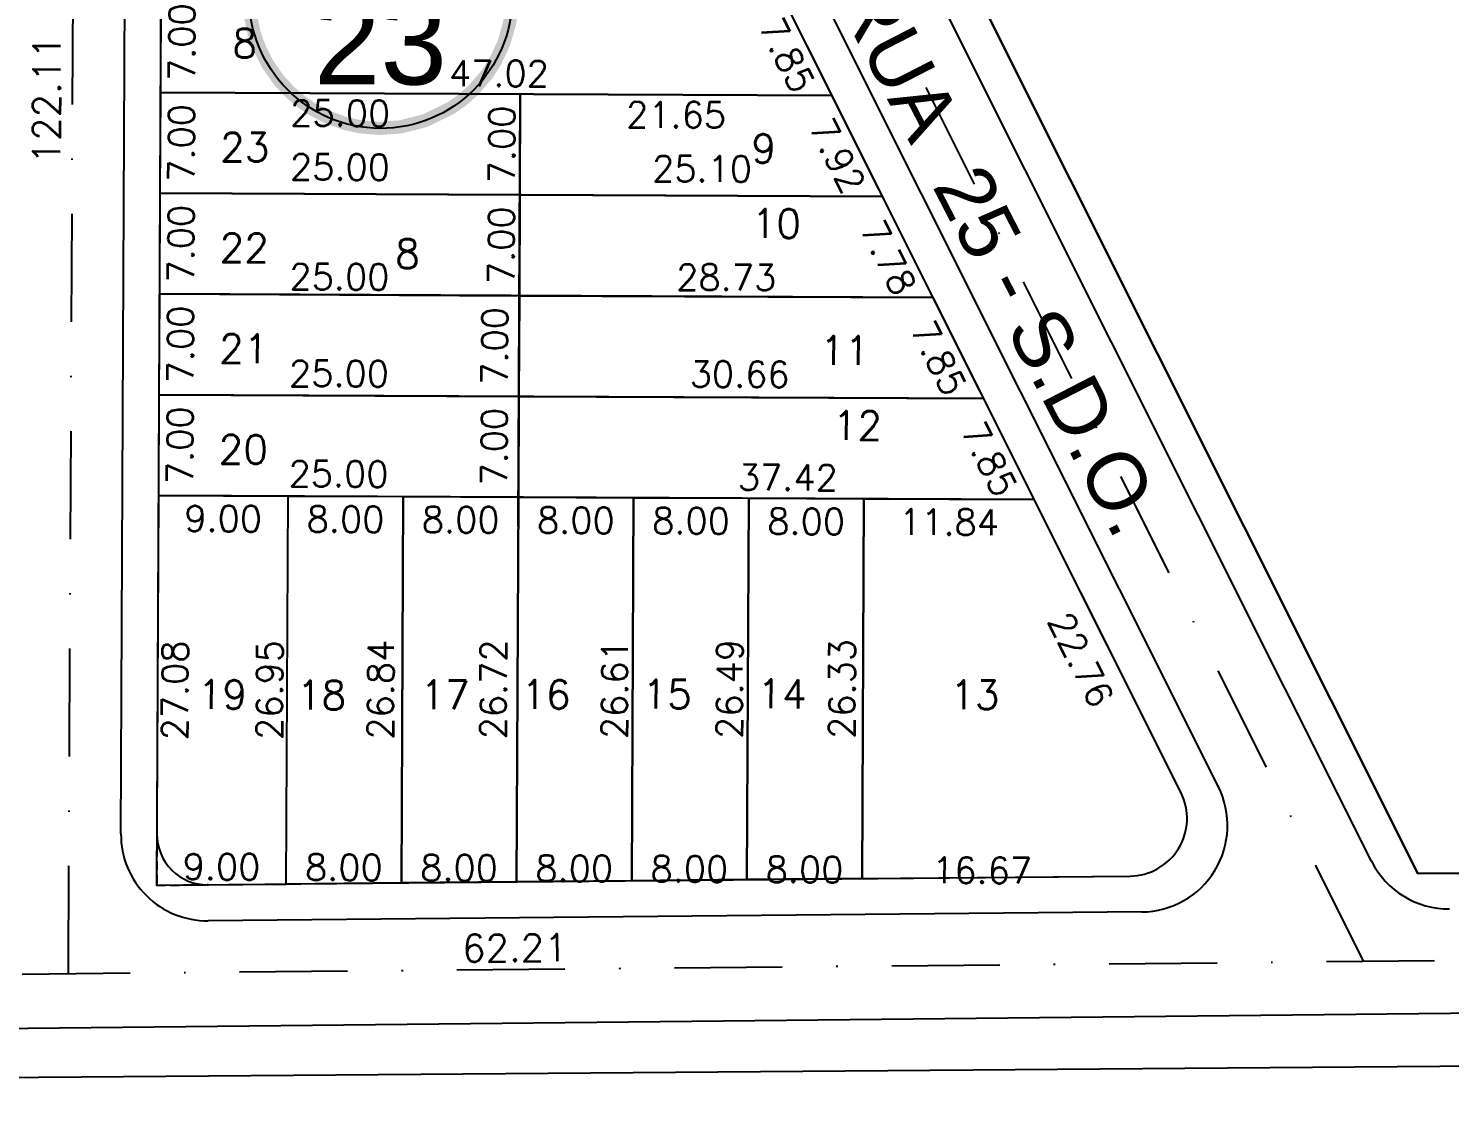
# Model space of a CAD drawing. Header units: millimetres. Extents: x -4430026 to 4783824, y 584 to 9593110.
# Drawn here: x 3229.5 to 3328.2, y 1505 to 1579 of the extents above; entities that cross this region are included whole.
import ezdxf
from ezdxf.enums import TextEntityAlignment as Align

# ---------------------------------------------------------------- set-up
doc = ezdxf.new("R2010")
doc.units = ezdxf.units.MM
for name, pattern in [('DASHDOT', [1, 0.5, -0.25, 0, -0.25]), ('HIDDEN', [0.375, 0.25, -0.125]), ('HIDDEN2', [0.1875, 0.125, -0.0625])]:
    doc.linetypes.add(name, pattern=pattern)
for name, color, linetype in [('boundary filipe', 6, 'Continuous'), ('BOUNDARY LOTES', 2, 'Continuous'), ('Calçada', 1, 'Continuous'), ('CANTOS', 9, 'HIDDEN'), ('Cota', 8, 'Continuous'), ('COTAS', 8, 'Continuous'), ('curvas', 4, 'Continuous'), ('Lotes', 2, 'Continuous'), ('Nomes de Ruas', 3, 'Continuous'), ('Numero de lotes', 5, 'Continuous'), ('númeraçãoquadras', 4, 'Continuous'), ('Projeção', 8, 'HIDDEN2'), ('QUADRA', 4, 'Continuous')]:
    doc.layers.add(name, color=color, linetype=linetype)
doc.styles.add('arcad1', font='romans.shx')
doc.styles.add('ARIAL', font='arial.ttf', dxfattribs={"height": 0.25})
doc.styles.add('ROMANS', font='romans.shx')
doc.styles.add('STYLE1', font='sanss___.ttf')
doc.dimstyles.new('BOLA100', dxfattribs={"dimscale": 0, "dimtxt": 1.9, "dimasz": 0.18, "dimexe": 0.18, "dimexo": 0.063, "dimgap": 0, "dimtad": 1, "dimzin": 4, "dimdsep": 46, "dimtxsty": 'ROMANS', "dimcen": 0.09, "dimse1": 1, "dimse2": 1, "dimsd1": 1, "dimsd2": 1, "dimclrt": 256, "dimaunit": 1, "dimadec": 4, "dimazin": 0, "dimtfac": 1.2, "dimtix": 1, "dimtmove": 2, "dimatfit": 3, "dimfxl": 1, "dimtvp": 2, "dimtolj": 1, "dimtzin": 4, "dimarcsym": 0})
doc.dimstyles.get("Standard").update_dxf_attribs({"dimtxt": 0.18, "dimasz": 0.18, "dimexe": 0.18, "dimexo": 0.0625, "dimgap": 0.09, "dimtad": 0, "dimtih": 1, "dimtoh": 1, "dimdec": 4, "dimzin": 0, "dimdsep": 46, "dimtxsty": 'Standard', "dimcen": 0.09, "dimadec": 0, "dimazin": 0, "dimtfac": 1, "dimtdec": 4, "dimtofl": 0, "dimtmove": 0, "dimatfit": 3, "dimfxl": 1, "dimtolj": 1, "dimtzin": 0, "dimarcsym": 0})

# ---------------------------------------------------------------- blocks, each defined once
blk = doc.blocks.new('NUM_quadra')
at = {"color": 6, "const_width": 0.02}
blk.add_lwpolyline([(-0.0134, 0.1996), (-0.034, 0.1971), (-0.0579, 0.1914), (-0.0779, 0.1842), (-0.0981, 0.1743), (-0.1208, 0.1594), (-0.1377, 0.145), (-0.1521, 0.1299), (-0.1625, 0.1166), (-0.1764, 0.0942), (-0.1852, 0.0754), (-0.1941, 0.0483), (-0.1985, 0.0243), (-0.2, 0), (-0.1977, -0.0299), (-0.1921, -0.0556), (-0.1839, -0.0786), (-0.1713, -0.1033), (-0.1546, -0.1269), (-0.1389, -0.1439), (-0.1219, -0.1586), (-0.1046, -0.1705), (-0.0831, -0.1819), (-0.0531, -0.1928), (-0.0302, -0.1977), (0, -0.2), (0.0309, -0.1976), (0.0677, -0.1882), (0.1069, -0.169), (0.124, -0.1569), (0.1407, -0.1421), (0.1614, -0.1181), (0.1737, -0.0992), (0.187, -0.071), (0.1962, -0.0386), (0.2, 0), (0.1989, 0.0205), (0.1943, 0.0473), (0.1871, 0.0707), (0.1741, 0.0984), (0.1635, 0.1151), (0.1472, 0.1354), (0.1285, 0.1533), (0.1063, 0.1694), (0.0782, 0.1841), (0.0533, 0.1928), (0.0267, 0.1982), (0, 0.2)], close=True, dxfattribs=at)
blk.add_circle((0, 0), 0.2)
at = {"color": 3, "insert": (-0.1114, 0.1285), "char_height": 0.038, "width": 0.2663, "attachment_point": 1, "style": 'STYLE1'}
blk.add_mtext('\\fArial|b0|i0|c0|p34;QUADRA', dxfattribs=at)
at = {"color": 3, "style": 'STYLE1'}
blk.add_attdef('00', text='', height=0.13, dxfattribs=at).set_placement((0, -0.1335), align=Align.CENTER)
blk = doc.blocks.new('*D13723')
at = {"layer": 'DEFPOINTS', "color": 0, "linetype": 'ByBlock'}
for p in [(3170.075, 1512.727), (3232.279, 1513.318), (3232.279, 1513.318)]:
    blk.add_point(p, dxfattribs=at)
at = {"layer": 'COTAS', "linetype": 'ByBlock', "insert": (3201.129, 1514.92), "char_height": 1.9, "attachment_point": 5, "rotation": 0.54386, "style": 'ROMANS'}
blk.add_mtext('\\A1;62.21', dxfattribs=at)
blk = doc.blocks.new('*D13724')
at = {"layer": 'DEFPOINTS', "color": 0, "linetype": 'ByBlock'}
for p in [(3294.482, 1513.908), (3294.482, 1513.908), (3232.279, 1513.318)]:
    blk.add_point(p, dxfattribs=at)
at = {"layer": 'COTAS', "linetype": 'ByBlock', "insert": (3263.286, 1515.126), "char_height": 1.9, "attachment_point": 5, "rotation": 0.54386, "style": 'ROMANS'}
blk.add_mtext('\\A1;62.21', dxfattribs=at)
blk = doc.blocks.new('*D14232')
at = {"layer": 'DEFPOINTS', "color": 0, "linetype": 'ByBlock'}
for p in [(3620.476, 1517.003), (3620.494, 1515.11), (3313.914, 1514.092)]:
    blk.add_point(p, dxfattribs=at)
at = {"layer": 'COTAS', "linetype": 'ByBlock', "insert": (3488.56, 1516.78), "char_height": 1.9, "attachment_point": 5, "rotation": 0.54386, "style": 'ROMANS'}
blk.add_mtext('\\A1;306.58', dxfattribs=at)
blk = doc.blocks.new('*D14366')
at = {"layer": 'DEFPOINTS', "color": 0, "linetype": 'ByBlock'}
for p in [(3232.857, 1635.428), (3232.857, 1635.428), (3232.279, 1513.318)]:
    blk.add_point(p, dxfattribs=at)
at = {"layer": 'COTAS', "linetype": 'ByBlock', "insert": (3230.768, 1574.041), "char_height": 1.9, "attachment_point": 5, "rotation": 89.72858, "style": 'ROMANS'}
blk.add_mtext('\\A1;122.11', dxfattribs=at)
blk = doc.blocks.new('*D11914')
at = {"layer": 'DEFPOINTS', "color": 0}
for p in [(3238.536, 1546.553), (3243.341, 1546.53), (3238.408, 1519.476)]:
    blk.add_point(p, dxfattribs=at)
at = {"layer": 'Cota', "color": 41, "insert": (3239.677, 1533.009), "char_height": 1.8, "attachment_point": 5, "rotation": 89.72858, "style": 'ROMANS'}
blk.add_mtext('\\A1;27.08', dxfattribs=at)
blk = doc.blocks.new('*D11915')
at = {"layer": 'DEFPOINTS', "color": 0}
for p in [(3244.7, 1546.524), (3249.918, 1546.499), (3244.572, 1519.575)]:
    blk.add_point(p, dxfattribs=at)
at = {"layer": 'Cota', "color": 41, "insert": (3246.254, 1533.042), "char_height": 1.8, "attachment_point": 5, "rotation": 89.72858, "style": 'ROMANS'}
blk.add_mtext('\\A1;26.95', dxfattribs=at)
blk = doc.blocks.new('*D11916')
at = {"layer": 'DEFPOINTS', "color": 0}
for p in [(3260.699, 1546.448), (3265.465, 1546.425), (3260.573, 1519.727)]:
    blk.add_point(p, dxfattribs=at)
at = {"layer": 'Cota', "color": 41, "insert": (3261.801, 1533.082), "char_height": 1.8, "attachment_point": 5, "rotation": 89.72858, "style": 'ROMANS'}
blk.add_mtext('\\A1;26.72', dxfattribs=at)
blk = doc.blocks.new('*D11917')
at = {"layer": 'DEFPOINTS', "color": 0}
for p in [(3268.699, 1546.41), (3273.88, 1546.386), (3268.573, 1519.803)]:
    blk.add_point(p, dxfattribs=at)
at = {"layer": 'Cota', "color": 41, "insert": (3270.217, 1533.099), "char_height": 1.8, "attachment_point": 5, "rotation": 89.72858, "style": 'ROMANS'}
blk.add_mtext('\\A1;26.61', dxfattribs=at)
blk = doc.blocks.new('*D11918')
at = {"layer": 'DEFPOINTS', "color": 0}
for p in [(3276.699, 1546.372), (3281.867, 1546.348), (3276.574, 1519.879)]:
    blk.add_point(p, dxfattribs=at)
at = {"layer": 'Cota', "color": 41, "insert": (3278.204, 1533.118), "char_height": 1.8, "attachment_point": 5, "rotation": 89.72858, "style": 'ROMANS'}
blk.add_mtext('\\A1;26.49', dxfattribs=at)
blk = doc.blocks.new('*D11919')
at = {"layer": 'DEFPOINTS', "color": 0}
for p in [(3238.603, 1560.553), (3263.602, 1560.434), (3263.591, 1558.085)]:
    blk.add_point(p, dxfattribs=at)
at = {"layer": 'Cota', "color": 41, "insert": (3251.108, 1561.745), "char_height": 1.8, "attachment_point": 5, "rotation": 359.72858, "style": 'ROMANS'}
blk.add_mtext('\\A1;25.00', dxfattribs=at)
blk = doc.blocks.new('*D11920')
at = {"layer": 'DEFPOINTS', "color": 0}
for p in [(3263.602, 1560.434), (3292.336, 1560.321), (3292.327, 1558.051)]:
    blk.add_point(p, dxfattribs=at)
at = {"layer": 'Cota', "color": 41, "insert": (3277.975, 1561.708), "char_height": 1.8, "attachment_point": 5, "rotation": 359.77323, "style": 'ROMANS'}
blk.add_mtext('\\A1;28.73', dxfattribs=at)
blk = doc.blocks.new('*D11921')
at = {"layer": 'DEFPOINTS', "color": 0}
for p in [(3238.425, 1523.026), (3247.425, 1522.984), (3247.397, 1517.139)]:
    blk.add_point(p, dxfattribs=at)
at = {"layer": 'Cota', "color": 41, "insert": (3242.914, 1520.761), "char_height": 1.8, "attachment_point": 5, "rotation": 359.72858, "style": 'ROMANS'}
blk.add_mtext('\\A1;9.00', dxfattribs=at)
blk = doc.blocks.new('*D11922')
at = {"layer": 'DEFPOINTS', "color": 0}
for p in [(3247.425, 1522.984), (3255.409, 1519.637), (3255.397, 1517.101)]:
    blk.add_point(p, dxfattribs=at)
at = {"layer": 'Cota', "color": 41, "insert": (3251.414, 1520.72), "char_height": 1.8, "attachment_point": 5, "rotation": 359.72858, "style": 'ROMANS'}
blk.add_mtext('\\A1;8.00', dxfattribs=at)
blk = doc.blocks.new('*D11923')
at = {"layer": 'DEFPOINTS', "color": 0}
for p in [(3255.409, 1519.637), (3263.409, 1519.713), (3263.397, 1517.063)]:
    blk.add_point(p, dxfattribs=at)
at = {"layer": 'Cota', "color": 41, "insert": (3259.414, 1520.682), "char_height": 1.8, "attachment_point": 5, "rotation": 359.72858, "style": 'ROMANS'}
blk.add_mtext('\\A1;8.00', dxfattribs=at)
blk = doc.blocks.new('*D11924')
at = {"layer": 'DEFPOINTS', "color": 0}
for p in [(3263.409, 1519.713), (3271.41, 1519.789), (3271.397, 1517.026)]:
    blk.add_point(p, dxfattribs=at)
at = {"layer": 'Cota', "color": 41, "insert": (3267.414, 1520.644), "char_height": 1.8, "attachment_point": 5, "rotation": 359.72858, "style": 'ROMANS'}
blk.add_mtext('\\A1;8.00', dxfattribs=at)
blk = doc.blocks.new('*D11925')
at = {"layer": 'DEFPOINTS', "color": 0}
for p in [(3271.41, 1519.789), (3279.41, 1519.865), (3279.397, 1516.988)]:
    blk.add_point(p, dxfattribs=at)
at = {"layer": 'Cota', "color": 41, "insert": (3275.414, 1520.607), "char_height": 1.8, "attachment_point": 5, "rotation": 359.72858, "style": 'ROMANS'}
blk.add_mtext('\\A1;8.00', dxfattribs=at)
blk = doc.blocks.new('*D11926')
at = {"layer": 'DEFPOINTS', "color": 0}
for p in [(3279.41, 1519.865), (3287.41, 1519.827), (3287.396, 1516.95)]:
    blk.add_point(p, dxfattribs=at)
at = {"layer": 'Cota', "color": 41, "insert": (3283.414, 1520.569), "char_height": 1.8, "attachment_point": 5, "rotation": 359.72858, "style": 'ROMANS'}
blk.add_mtext('\\A1;8.00', dxfattribs=at)
blk = doc.blocks.new('*D11927')
at = {"layer": 'DEFPOINTS', "color": 0}
for p in [(3287.41, 1519.827), (3304.085, 1520.099), (3304.07, 1516.871)]:
    blk.add_point(p, dxfattribs=at)
at = {"layer": 'Cota', "color": 41, "insert": (3295.75, 1520.51), "char_height": 1.8, "attachment_point": 5, "rotation": 359.72858, "style": 'ROMANS'}
blk.add_mtext('\\A1;16.67', dxfattribs=at)
blk = doc.blocks.new('*D11928')
at = {"layer": 'DEFPOINTS', "color": 0}
for p in [(3238.52, 1543.21), (3247.52, 1543.167), (3247.512, 1541.322)]:
    blk.add_point(p, dxfattribs=at)
at = {"layer": 'Cota', "color": 41, "insert": (3243.029, 1544.944), "char_height": 1.8, "attachment_point": 5, "rotation": 359.72858, "style": 'ROMANS'}
blk.add_mtext('\\A1;9.00', dxfattribs=at)
blk = doc.blocks.new('*D11929')
at = {"layer": 'DEFPOINTS', "color": 0}
for p in [(3247.52, 1543.167), (3255.511, 1541.284), (3255.511, 1541.284)]:
    blk.add_point(p, dxfattribs=at)
at = {"layer": 'Cota', "color": 41, "insert": (3251.529, 1544.903), "char_height": 1.8, "attachment_point": 5, "rotation": 359.72858, "style": 'ROMANS'}
blk.add_mtext('\\A1;8.00', dxfattribs=at)
blk = doc.blocks.new('*D11930')
at = {"layer": 'DEFPOINTS', "color": 0}
for p in [(3255.511, 1541.284), (3263.511, 1541.246), (3263.511, 1541.246)]:
    blk.add_point(p, dxfattribs=at)
at = {"layer": 'Cota', "color": 41, "insert": (3259.528, 1544.865), "char_height": 1.8, "attachment_point": 5, "rotation": 359.72858, "style": 'ROMANS'}
blk.add_mtext('\\A1;8.00', dxfattribs=at)
blk = doc.blocks.new('*D11931')
at = {"layer": 'DEFPOINTS', "color": 0}
for p in [(3263.511, 1541.246), (3271.511, 1541.209), (3271.511, 1541.209)]:
    blk.add_point(p, dxfattribs=at)
at = {"layer": 'Cota', "color": 41, "insert": (3267.528, 1544.827), "char_height": 1.8, "attachment_point": 5, "rotation": 359.72858, "style": 'ROMANS'}
blk.add_mtext('\\A1;8.00', dxfattribs=at)
blk = doc.blocks.new('*D11932')
at = {"layer": 'DEFPOINTS', "color": 0}
for p in [(3271.511, 1541.209), (3279.511, 1541.171), (3279.511, 1541.171)]:
    blk.add_point(p, dxfattribs=at)
at = {"layer": 'Cota', "color": 41, "insert": (3275.528, 1544.79), "char_height": 1.8, "attachment_point": 5, "rotation": 359.72858, "style": 'ROMANS'}
blk.add_mtext('\\A1;8.00', dxfattribs=at)
blk = doc.blocks.new('*D11933')
at = {"layer": 'DEFPOINTS', "color": 0}
for p in [(3279.511, 1541.171), (3287.511, 1541.133), (3287.511, 1541.133)]:
    blk.add_point(p, dxfattribs=at)
at = {"layer": 'Cota', "color": 41, "insert": (3283.528, 1544.752), "char_height": 1.8, "attachment_point": 5, "rotation": 359.72858, "style": 'ROMANS'}
blk.add_mtext('\\A1;8.00', dxfattribs=at)
blk = doc.blocks.new('*D11934')
at = {"layer": 'DEFPOINTS', "color": 0}
for p in [(3299.373, 1546.265), (3287.511, 1541.133), (3299.349, 1541.077)]:
    blk.add_point(p, dxfattribs=at)
at = {"layer": 'Cota', "color": 41, "insert": (3293.447, 1544.705), "char_height": 1.8, "attachment_point": 5, "rotation": 359.72858, "style": 'ROMANS'}
blk.add_mtext('\\A1;11.84', dxfattribs=at)
blk = doc.blocks.new('*D11935')
at = {"layer": 'DEFPOINTS', "color": 0}
for p in [(3238.569, 1553.553), (3243.644, 1553.529), (3238.536, 1546.553)]:
    blk.add_point(p, dxfattribs=at)
at = {"layer": 'Cota', "color": 41, "insert": (3240.028, 1550.046), "char_height": 1.8, "attachment_point": 5, "rotation": 89.72858, "style": 'ROMANS'}
blk.add_mtext('\\A1;7.00', dxfattribs=at)
blk = doc.blocks.new('*D11936')
at = {"layer": 'DEFPOINTS', "color": 0}
for p in [(3238.603, 1560.553), (3243.677, 1560.529), (3238.569, 1553.553)]:
    blk.add_point(p, dxfattribs=at)
at = {"layer": 'Cota', "color": 41, "insert": (3240.061, 1557.046), "char_height": 1.8, "attachment_point": 5, "rotation": 89.72858, "style": 'ROMANS'}
blk.add_mtext('\\A1;7.00', dxfattribs=at)
blk = doc.blocks.new('*D11937')
at = {"layer": 'DEFPOINTS', "color": 0}
for p in [(3238.636, 1567.553), (3243.71, 1567.529), (3238.603, 1560.553)]:
    blk.add_point(p, dxfattribs=at)
at = {"layer": 'Cota', "color": 41, "insert": (3240.094, 1564.046), "char_height": 1.8, "attachment_point": 5, "rotation": 89.72858, "style": 'ROMANS'}
blk.add_mtext('\\A1;7.00', dxfattribs=at)
blk = doc.blocks.new('*D11938')
at = {"layer": 'DEFPOINTS', "color": 0}
for p in [(3238.669, 1574.553), (3243.744, 1574.529), (3238.636, 1567.553)]:
    blk.add_point(p, dxfattribs=at)
at = {"layer": 'Cota', "color": 41, "insert": (3240.127, 1571.046), "char_height": 1.8, "attachment_point": 5, "rotation": 89.72858, "style": 'ROMANS'}
blk.add_mtext('\\A1;7.00', dxfattribs=at)
blk = doc.blocks.new('*D11939')
at = {"layer": 'DEFPOINTS', "color": 0}
for p in [(3238.702, 1581.553), (3243.777, 1581.529), (3238.669, 1574.553)]:
    blk.add_point(p, dxfattribs=at)
at = {"layer": 'Cota', "color": 41, "insert": (3240.16, 1578.046), "char_height": 1.8, "attachment_point": 5, "rotation": 89.72858, "style": 'ROMANS'}
blk.add_mtext('\\A1;7.00', dxfattribs=at)
blk = doc.blocks.new('*D11950')
at = {"layer": 'DEFPOINTS', "color": 0}
for p in [(3281.809, 1581.348), (3285.322, 1574.332), (3280.734, 1572.035)]:
    blk.add_point(p, dxfattribs=at)
at = {"layer": 'Cota', "color": 41, "insert": (3282.197, 1577.155), "char_height": 1.8, "attachment_point": 5, "rotation": 296.59386, "style": 'ROMANS'}
blk.add_mtext('\\A1;7.85', dxfattribs=at)
blk = doc.blocks.new('*D11951')
at = {"layer": 'DEFPOINTS', "color": 0}
for p in [(3285.29, 1574.395), (3288.835, 1567.315), (3284.247, 1565.018)]:
    blk.add_point(p, dxfattribs=at)
at = {"layer": 'Cota', "color": 41, "insert": (3285.694, 1570.17), "char_height": 1.8, "attachment_point": 5, "rotation": 296.59386, "style": 'ROMANS'}
blk.add_mtext('\\A1;7.92', dxfattribs=at)
blk = doc.blocks.new('*D11952')
at = {"layer": 'DEFPOINTS', "color": 0}
for p in [(3288.866, 1567.252), (3292.348, 1560.298), (3287.76, 1558.001)]:
    blk.add_point(p, dxfattribs=at)
at = {"layer": 'Cota', "color": 41, "insert": (3289.238, 1563.09), "char_height": 1.8, "attachment_point": 5, "rotation": 296.59386, "style": 'ROMANS'}
blk.add_mtext('\\A1;7.78', dxfattribs=at)
blk = doc.blocks.new('*D11953')
at = {"layer": 'DEFPOINTS', "color": 0}
for p in [(3292.348, 1560.298), (3295.86, 1553.282), (3291.272, 1550.985)]:
    blk.add_point(p, dxfattribs=at)
at = {"layer": 'Cota', "color": 41, "insert": (3292.735, 1556.105), "char_height": 1.8, "attachment_point": 5, "rotation": 296.59386, "style": 'ROMANS'}
blk.add_mtext('\\A1;7.85', dxfattribs=at)
blk = doc.blocks.new('*D11954')
at = {"layer": 'DEFPOINTS', "color": 0}
for p in [(3295.86, 1553.282), (3299.373, 1546.265), (3294.785, 1543.968)]:
    blk.add_point(p, dxfattribs=at)
at = {"layer": 'Cota', "color": 41, "insert": (3296.248, 1549.088), "char_height": 1.8, "attachment_point": 5, "rotation": 296.59386, "style": 'ROMANS'}
blk.add_mtext('\\A1;7.85', dxfattribs=at)
blk = doc.blocks.new('*D11955')
at = {"layer": 'DEFPOINTS', "color": 0}
for p in [(3238.584, 1556.698), (3263.584, 1556.58), (3263.559, 1551.361)]:
    blk.add_point(p, dxfattribs=at)
at = {"layer": 'Cota', "color": 41, "insert": (3251.076, 1555.021), "char_height": 1.8, "attachment_point": 5, "rotation": 359.72858, "style": 'ROMANS'}
blk.add_mtext('\\A1;25.00', dxfattribs=at)
blk = doc.blocks.new('*D11956')
at = {"layer": 'DEFPOINTS', "color": 0}
for p in [(3263.584, 1556.665), (3294.239, 1556.52), (3294.215, 1551.301)]:
    blk.add_point(p, dxfattribs=at)
at = {"layer": 'Cota', "color": 41, "insert": (3278.904, 1554.974), "char_height": 1.8, "attachment_point": 5, "rotation": 359.72858, "style": 'ROMANS'}
blk.add_mtext('\\A1;30.66', dxfattribs=at)
blk = doc.blocks.new('*D11957')
at = {"layer": 'DEFPOINTS', "color": 0}
for p in [(3238.548, 1549.103), (3263.548, 1548.985), (3263.526, 1544.392)]:
    blk.add_point(p, dxfattribs=at)
at = {"layer": 'Cota', "color": 41, "insert": (3251.043, 1548.051), "char_height": 1.8, "attachment_point": 5, "rotation": 359.72858, "style": 'ROMANS'}
blk.add_mtext('\\A1;25.00', dxfattribs=at)
blk = doc.blocks.new('*D11958')
at = {"layer": 'DEFPOINTS', "color": 0}
for p in [(3263.538, 1546.843), (3300.942, 1544.116), (3300.937, 1543.141)]:
    blk.add_point(p, dxfattribs=at)
at = {"layer": 'Cota', "color": 41, "insert": (3282.251, 1547.805), "char_height": 1.8, "attachment_point": 5, "rotation": 359.72858, "style": 'ROMANS'}
blk.add_mtext('\\A1;37.42', dxfattribs=at)
blk = doc.blocks.new('*D11959')
at = {"layer": 'DEFPOINTS', "color": 0}
for p in [(3238.636, 1567.553), (3263.635, 1567.434), (3263.627, 1565.707)]:
    blk.add_point(p, dxfattribs=at)
at = {"layer": 'Cota', "color": 41, "insert": (3251.144, 1569.366), "char_height": 1.8, "attachment_point": 5, "rotation": 359.72858, "style": 'ROMANS'}
blk.add_mtext('\\A1;25.00', dxfattribs=at)
blk = doc.blocks.new('*D11960')
at = {"layer": 'DEFPOINTS', "color": 0}
for p in [(3238.669, 1574.553), (3285.685, 1574.33), (3285.674, 1572.159)]:
    blk.add_point(p, dxfattribs=at)
at = {"layer": 'Cota', "color": 41, "insert": (3262.184, 1575.87), "char_height": 1.8, "attachment_point": 5, "rotation": 359.72858, "style": 'ROMANS'}
blk.add_mtext('\\A1;47.02', dxfattribs=at)
blk = doc.blocks.new('*D11964')
at = {"layer": 'DEFPOINTS', "color": 0}
for p in [(3263.569, 1553.435), (3265.471, 1553.426), (3263.536, 1546.435)]:
    blk.add_point(p, dxfattribs=at)
at = {"layer": 'Cota', "color": 41, "insert": (3261.854, 1549.943), "char_height": 1.8, "attachment_point": 5, "rotation": 89.72858, "style": 'ROMANS'}
blk.add_mtext('\\A1;7.00', dxfattribs=at)
blk = doc.blocks.new('*D11965')
at = {"layer": 'DEFPOINTS', "color": 0}
for p in [(3263.602, 1560.434), (3265.504, 1560.425), (3263.569, 1553.435)]:
    blk.add_point(p, dxfattribs=at)
at = {"layer": 'Cota', "color": 41, "insert": (3261.888, 1556.943), "char_height": 1.8, "attachment_point": 5, "rotation": 89.72858, "style": 'ROMANS'}
blk.add_mtext('\\A1;7.00', dxfattribs=at)
blk = doc.blocks.new('*D11966')
at = {"layer": 'DEFPOINTS', "color": 0}
for p in [(3262.767, 1567.439), (3265.967, 1567.423), (3262.734, 1560.439)]:
    blk.add_point(p, dxfattribs=at)
at = {"layer": 'Cota', "color": 41, "insert": (3262.351, 1563.94), "char_height": 1.8, "attachment_point": 5, "rotation": 89.72858, "style": 'ROMANS'}
blk.add_mtext('\\A1;7.00', dxfattribs=at)
blk = doc.blocks.new('*D9539')
at = {"layer": 'DEFPOINTS', "color": 0}
for p in [(3252.699, 1546.486), (3252.572, 1519.651), (3257.502, 1519.628)]:
    blk.add_point(p, dxfattribs=at)
at = {"layer": 'COTAS', "color": 41, "insert": (3253.966, 1533.062), "char_height": 1.8, "attachment_point": 5, "rotation": 89.72858, "style": 'ROMANS'}
blk.add_mtext('\\A1;26.84', dxfattribs=at)
blk = doc.blocks.new('*D9540')
at = {"layer": 'DEFPOINTS', "color": 0}
for p in [(3287.535, 1546.276), (3287.411, 1519.941), (3289.559, 1519.931)]:
    blk.add_point(p, dxfattribs=at)
at = {"layer": 'COTAS', "color": 41, "insert": (3286.022, 1533.115), "char_height": 1.8, "attachment_point": 5, "rotation": 89.72858, "style": 'ROMANS'}
blk.add_mtext('\\A1;26.33', dxfattribs=at)
blk = doc.blocks.new('*D8193')
at = {"layer": 'DEFPOINTS', "color": 0}
for p in [(3238.73, 1681.025), (3321.042, 1513.561), (3322.262, 1514.172)]:
    blk.add_point(p, dxfattribs=at)
at = {"layer": 'curvas', "color": 41, "insert": (3282.496, 1598.599), "char_height": 1.8, "attachment_point": 5, "rotation": 296.59386, "style": 'ROMANS'}
blk.add_mtext('\\A1;186.59', dxfattribs=at)
blk = doc.blocks.new('*D8067')
at = {"layer": 'DEFPOINTS', "color": 0}
for p in [(3263.735, 1567.434), (3288.835, 1567.315), (3288.827, 1565.587)]:
    blk.add_point(p, dxfattribs=at)
at = {"layer": 'Cota', "color": 41, "insert": (3276.294, 1569.247), "char_height": 1.8, "attachment_point": 5, "rotation": 359.72858, "style": 'ROMANS'}
blk.add_mtext('\\A1;25.10', dxfattribs=at)
blk = doc.blocks.new('*D8068')
at = {"layer": 'DEFPOINTS', "color": 0}
for p in [(3238.669, 1574.553), (3263.669, 1574.434), (3263.645, 1569.451)]:
    blk.add_point(p, dxfattribs=at)
at = {"layer": 'curvas', "color": 41, "insert": (3251.162, 1573.11), "char_height": 1.8, "attachment_point": 5, "rotation": 359.72858, "style": 'ROMANS'}
blk.add_mtext('\\A1;25.00', dxfattribs=at)
blk = doc.blocks.new('*D8069')
at = {"layer": 'DEFPOINTS', "color": 0}
for p in [(3263.669, 1574.434), (3285.322, 1574.332), (3285.298, 1569.348)]:
    blk.add_point(p, dxfattribs=at)
at = {"layer": 'curvas', "color": 41, "insert": (3274.489, 1573), "char_height": 1.8, "attachment_point": 5, "rotation": 359.72858, "style": 'ROMANS'}
blk.add_mtext('\\A1;21.65', dxfattribs=at)
blk = doc.blocks.new('*D8070')
at = {"layer": 'DEFPOINTS', "color": 0}
for p in [(3299.373, 1546.265), (3309.564, 1525.908), (3304.491, 1523.368)]:
    blk.add_point(p, dxfattribs=at)
at = {"layer": 'curvas', "color": 41, "insert": (3302.614, 1535.158), "char_height": 1.8, "attachment_point": 5, "rotation": 296.59386, "style": 'ROMANS'}
blk.add_mtext('\\A1;22.76', dxfattribs=at)
blk = doc.blocks.new('*D8082')
at = {"layer": 'DEFPOINTS', "color": 0}
for p in [(3262.8, 1574.438), (3266.001, 1574.423), (3262.767, 1567.439)]:
    blk.add_point(p, dxfattribs=at)
at = {"layer": 'Cota', "color": 41, "insert": (3262.384, 1570.94), "char_height": 1.8, "attachment_point": 5, "rotation": 89.72858, "style": 'ROMANS'}
blk.add_mtext('\\A1;7.00', dxfattribs=at)

msp = doc.modelspace()

# ---------------------------------------------------------------- linework, layer by layer
at = {"layer": 'boundary filipe', "elevation": 2.439}
msp.add_lwpolyline([(3497.936, 1535.433), (3475.924, 1585.907), (3465.935, 1591.789), (3289.81, 1592.621), (3326.016, 1520.298), (3496.091, 1521.645)], close=True, dxfattribs=at)
at = {"layer": 'BOUNDARY LOTES', "elevation": 2.439}
for points in [[(3281.809, 1581.348), (3238.702, 1581.553), (3238.669, 1574.553), (3285.322, 1574.332)], [(3263.669, 1574.434), (3238.669, 1574.553), (3238.636, 1567.553), (3263.635, 1567.434)], [(3285.322, 1574.332), (3263.669, 1574.434), (3263.635, 1567.434), (3288.835, 1567.315)], [(3263.635, 1567.434), (3238.636, 1567.553), (3238.603, 1560.553), (3263.602, 1560.434)], [(3288.835, 1567.315), (3263.635, 1567.434), (3263.602, 1560.434), (3292.348, 1560.298)], [(3263.602, 1560.434), (3238.603, 1560.553), (3238.569, 1553.553), (3263.569, 1553.435)], [(3292.348, 1560.298), (3263.602, 1560.434), (3263.569, 1553.435), (3295.86, 1553.282)], [(3263.569, 1553.435), (3238.569, 1553.553), (3238.536, 1546.553), (3247.536, 1546.51), (3255.536, 1546.473), (3263.536, 1546.435)], [(3295.86, 1553.282), (3263.569, 1553.435), (3263.536, 1546.435), (3271.536, 1546.397), (3279.536, 1546.359), (3287.536, 1546.321), (3299.373, 1546.265)], [(3247.536, 1546.51), (3238.536, 1546.553), (3238.408, 1519.476), (3247.408, 1519.561)], [(3238.408, 1519.476), (3247.408, 1519.561), (3247.536, 1546.51), (3238.536, 1546.553)], [(3247.536, 1546.51), (3255.536, 1546.473), (3255.409, 1519.637), (3247.408, 1519.561)], [(3255.536, 1546.473), (3263.536, 1546.435), (3263.409, 1519.713), (3255.409, 1519.637)], [(3263.536, 1546.435), (3271.536, 1546.397), (3271.41, 1519.789), (3263.409, 1519.713)], [(3271.536, 1546.397), (3279.536, 1546.359), (3279.41, 1519.865), (3271.41, 1519.789)], [(3279.536, 1546.359), (3287.536, 1546.321), (3287.411, 1519.941), (3279.41, 1519.865)]]:
    msp.add_lwpolyline(points, close=True, dxfattribs=at)
for points in [[(3299.373, 1546.265), (3287.536, 1546.321), (3287.411, 1519.941), (3306.025, 1520.118, 0.554594), (3309.564, 1525.908)], [(3242.008, 1519.511), (3241.908, 1519.51, 0.007165)]]:
    msp.add_lwpolyline(points, format="xyb", close=True, dxfattribs=at)
at = {"layer": 'Calçada'}
for p, q in [((3322.798, 1521.142, 2.439), (3241.759, 1683.017, 2.439)), ((3312.158, 1526.311, 2.439), (3247.901, 1654.665, 2.439)), ((3235.925, 1523.038, 2.439), (3236.536, 1652.007, 2.439)), ((3306.85, 1517.626, 2.439), (3241.982, 1517.01, 2.439))]:
    msp.add_line(p, q, dxfattribs=at)
at = {"layer": 'Calçada', "lineweight": -3}
msp.add_line((3396.168, 1511.273, 2.439), (2868.585, 1505.731), dxfattribs=at)
at = {"layer": 'Calçada'}
for centre, start, end in [((3306.793, 1523.625, 2.439), 270.54386, 26.59386), ((3241.925, 1523.01, 2.439), 179.72858, 270.54386), ((3328.163, 1523.828, 2.439), 206.59386, 270.54386)]:
    msp.add_arc(centre, 6, start, end, dxfattribs=at)
at = {"layer": 'CANTOS', "ltscale": 2.5, "elevation": 2.439}
msp.add_lwpolyline([(3238.425, 1523.026), (3238.408, 1519.476), (3241.908, 1519.51)], dxfattribs=at)
at = {"layer": 'curvas', "elevation": 2.439}
msp.add_lwpolyline([(3309.564, 1525.908), (3246.603, 1651.673, 0.78929), (3239.026, 1649.902), (3238.408, 1519.476), (3306.025, 1520.118, 0.554594)], format="xyb", close=True, dxfattribs=at)
at = {"layer": 'curvas', "color": 6, "elevation": 2.439}
msp.add_lwpolyline([(3465.935, 1591.789), (3475.924, 1585.907), (3497.936, 1535.433), (3496.091, 1521.645), (3326.016, 1520.298), (3289.81, 1592.621), (3465.935, 1591.789)], dxfattribs=at)
at = {"layer": 'curvas'}
msp.add_arc((3241.925, 1523.01, 2.439), 3.5, 179.72858, 270.54386, dxfattribs=at)
at = {"layer": 'Lotes'}
for p, q in [((3285.322, 1574.332, 2.439), (3238.669, 1574.553, 2.439)), ((3263.526, 1544.399, 2.439), (3263.669, 1574.434, 2.439)), ((3288.835, 1567.315, 2.439), (3238.636, 1567.553, 2.439)), ((3292.348, 1560.298, 2.439), (3238.603, 1560.553, 2.439)), ((3295.86, 1553.282, 2.439), (3238.569, 1553.553, 2.439)), ((3299.373, 1546.265, 2.439), (3238.536, 1546.553, 2.439)), ((3247.408, 1519.561, 2.439), (3247.536, 1546.51, 2.439)), ((3255.409, 1519.637, 2.439), (3255.536, 1546.473, 2.439)), ((3271.41, 1519.789, 2.439), (3271.536, 1546.397, 2.439)), ((3279.41, 1519.865, 2.439), (3279.536, 1546.359, 2.439)), ((3287.411, 1519.941, 2.439), (3287.536, 1546.321, 2.439))]:
    msp.add_line(p, q, dxfattribs=at)
at = {"layer": 'Projeção', "linetype": 'DASHDOT', "ltscale": 15}
for p, q in [((3232.279, 1513.318, 2.439), (3233.112, 1689.178, 2.439)), ((3322.262, 1514.172, 2.439), (3238.73, 1681.025, 2.439)), ((3629.153, 1517.085, 2.439), (2417.533, 1505.584, 2.439))]:
    msp.add_line(p, q, dxfattribs=at)
at = {"layer": 'QUADRA'}
msp.add_line((3620.382, 1509.203, -39.117), (2911.618, 1503.589), dxfattribs=at)

# ---------------------------------------------------------------- block references
at = {"layer": 'númeraçãoquadras', "linetype": 'ByBlock', "extrusion": (0.084423, -0.000343131, 0.99643)}
ref = msp.add_blockref('NUM_quadra', (1594.454, -3235.716, 276.597), dxfattribs=dict(at, xscale=45.93175888062505, yscale=45.93175888063583, zscale=45.9317585301846, rotation=270.0385460290153))
ref.add_attrib('00', '23', dxfattribs={"layer": '0', "color": 3, "extrusion": (0.084423, -0.000343131, 0.99643), "height": 5.9711, "rotation": 270.03855, "style": 'STYLE1'}).set_placement((1588.323, -3235.72, 276.597), align=Align.CENTER)

# ---------------------------------------------------------------- texts
at = {"layer": 'Nomes de Ruas', "extrusion": (-0.021447, 0.083947, 0.996239), "style": 'ARIAL'}
msp.add_text('RUA  25 - S.D.O.', height=4, rotation=102.96746, dxfattribs=at).set_placement((-3574.594, -715.886, 64.709))
at = {"layer": 'Numero de lotes', "style": 'arcad1'}
for s, p in [('8', (3244.524, 1577.971, 2.664)), ('23', (3244.529, 1570.753, 2.439)), ('9', (3280.577, 1570.661, 2.439)), ('10', (3281.454, 1565.442, 2.439)), ('22', (3244.495, 1563.753, 2.439)), ('8', (3255.831, 1563.351, 2.439)), ('21', (3244.462, 1556.753, 2.439)), ('11', (3286.209, 1556.634, 2.439)), ('12', (3287.086, 1551.415, 2.439)), ('20', (3244.429, 1549.754, 2.439)), ('19', (3242.975, 1532.725, 2.439)), ('18', (3249.859, 1532.692, 2.439)), ('17', (3258.437, 1532.708, 2.439)), ('16', (3265.452, 1532.732, 2.439)), ('15', (3273.867, 1532.749, 2.439)), ('14', (3281.854, 1532.768, 2.439)), ('13', (3295.244, 1532.705, 2.439))]:
    msp.add_text(s, height=2, rotation=359.72858, dxfattribs=at).set_placement(p, align=Align.MIDDLE_CENTER)

# ---------------------------------------------------------------- dimensions: what is measured, and where the dimension line sits
at = {"layer": 'Cota'}
for base, p1, p2, angle, picture, middle in [((3243.777, 1581.529, 2.439), (3238.669, 1574.553, 2.439), (3238.702, 1581.553, 2.439), 269.72858, '*D11939', (3240.16, 1578.046, 2.439)), ((3280.734, 1572.035, 2.439), (3281.809, 1581.348, 2.439), (3285.322, 1574.332, 2.439), 116.59386, '*D11950', (3282.197, 1577.155, 2.439)), ((3243.744, 1574.529, 2.439), (3238.636, 1567.553, 2.439), (3238.669, 1574.553, 2.439), 269.72858, '*D11938', (3240.127, 1571.046, 2.439)), ((3284.247, 1565.018, 2.439), (3285.29, 1574.395, 2.439), (3288.835, 1567.315, 2.439), 116.59386, '*D11951', (3285.694, 1570.17, 2.439)), ((3243.71, 1567.529, 2.439), (3238.603, 1560.553, 2.439), (3238.636, 1567.553, 2.439), 269.72858, '*D11937', (3240.094, 1564.046, 2.439)), ((3287.76, 1558.001, 2.439), (3288.866, 1567.252, 2.439), (3292.348, 1560.298, 2.439), 116.59386, '*D11952', (3289.238, 1563.09, 2.439)), ((3243.677, 1560.529, 2.439), (3238.569, 1553.553, 2.439), (3238.603, 1560.553, 2.439), 269.72858, '*D11936', (3240.061, 1557.046, 2.439)), ((3265.504, 1560.425, 2.439), (3263.569, 1553.435, 2.439), (3263.602, 1560.434, 2.439), 269.72858, '*D11965', (3261.888, 1556.943, 2.439)), ((3291.272, 1550.985, 2.439), (3292.348, 1560.298, 2.439), (3295.86, 1553.282, 2.439), 116.59386, '*D11953', (3292.735, 1556.105, 2.439)), ((3294.215, 1551.301, 2.439), (3263.584, 1556.665, 2.439), (3294.239, 1556.52, 2.439), 179.72858, '*D11956', (3278.904, 1554.974, 2.439)), ((3243.644, 1553.529, 2.439), (3238.536, 1546.553, 2.439), (3238.569, 1553.553, 2.439), 269.72858, '*D11935', (3240.028, 1550.046, 2.439)), ((3265.471, 1553.426, 2.439), (3263.536, 1546.435, 2.439), (3263.569, 1553.435, 2.439), 269.72858, '*D11964', (3261.854, 1549.943, 2.439)), ((3294.785, 1543.968, 2.439), (3295.86, 1553.282, 2.439), (3299.373, 1546.265, 2.439), 116.59386, '*D11954', (3296.248, 1549.088, 2.439)), ((3300.942, 1544.116, 2.439), (3263.538, 1546.843, 2.439), (3300.937, 1543.141, 2.439), 179.72858, '*D11958', (3282.251, 1547.805, 2.439)), ((3255.511, 1541.284, 2.439), (3247.52, 1543.167, 2.439), (3255.511, 1541.284, 2.439), 179.72858, '*D11929', (3251.529, 1544.903, 2.439)), ((3263.511, 1541.246, 2.439), (3255.511, 1541.284, 2.439), (3263.511, 1541.246, 2.439), 179.72858, '*D11930', (3259.528, 1544.865, 2.439)), ((3271.511, 1541.209, 2.439), (3263.511, 1541.246, 2.439), (3271.511, 1541.209, 2.439), 179.72858, '*D11931', (3267.528, 1544.827, 2.439)), ((3279.511, 1541.171, 2.439), (3271.511, 1541.209, 2.439), (3279.511, 1541.171, 2.439), 179.72858, '*D11932', (3275.528, 1544.79, 2.439)), ((3299.349, 1541.077, 2.439), (3287.511, 1541.133, 2.439), (3299.373, 1546.265, 2.439), 179.72858, '*D11934', (3293.447, 1544.705, 2.439)), ((3287.511, 1541.133, 2.439), (3279.511, 1541.171, 2.439), (3287.511, 1541.133, 2.439), 179.72858, '*D11933', (3283.528, 1544.752, 2.439)), ((3255.397, 1517.101, 2.439), (3247.425, 1522.984, 2.439), (3255.409, 1519.637, 2.439), 179.72858, '*D11922', (3251.414, 1520.72, 2.439)), ((3263.397, 1517.063, 2.439), (3255.409, 1519.637, 2.439), (3263.409, 1519.713, 2.439), 179.72858, '*D11923', (3259.414, 1520.682, 2.439)), ((3271.397, 1517.026, 2.439), (3263.409, 1519.713, 2.439), (3271.41, 1519.789, 2.439), 179.72858, '*D11924', (3267.414, 1520.644, 2.439)), ((3279.397, 1516.988, 2.439), (3271.41, 1519.789, 2.439), (3279.41, 1519.865, 2.439), 179.72858, '*D11925', (3275.414, 1520.607, 2.439)), ((3287.396, 1516.95, 2.439), (3279.41, 1519.865, 2.439), (3287.41, 1519.827, 2.439), 179.72858, '*D11926', (3283.414, 1520.569, 2.439)), ((3304.07, 1516.871, 2.439), (3287.41, 1519.827, 2.439), (3304.085, 1520.099, 2.439), 179.72858, '*D11927', (3295.75, 1520.51, 2.439))]:
    dim = msp.add_linear_dim(base=base, p1=p1, p2=p2, angle=angle, dimstyle='Standard', override={"dimtxt": 1.8, "dimexo": 0.063, "dimgap": 0, "dimtih": 0, "dimtoh": 0, "dimdec": 2, "dimzin": 4, "dimtxsty": 'ROMANS', "dimse1": 1, "dimse2": 1, "dimsd1": 1, "dimsd2": 1, "dimclrt": 41, "dimtfac": 1.2, "dimtdec": 2, "dimtix": 1, "dimtofl": 1, "dimtmove": 2, "dimfxl": 0.18, "dimfxlon": 1, "dimtvp": 2, "dimtzin": 4}, dxfattribs=at)
    dim.commit()
    dim.dimension.update_dxf_attribs({"geometry": picture, "text_midpoint": middle})
for p1, p2, distance, picture, middle in [((3238.669, 1574.553, 2.439), (3285.685, 1574.33, 2.439), -2.171, '*D11960', (3262.184, 1575.87, 2.439)), ((3262.767, 1567.439, 2.439), (3262.8, 1574.438, 2.439), -3.201, '*D8082', (3262.384, 1570.94, 2.439)), ((3238.636, 1567.553, 2.439), (3263.635, 1567.434, 2.439), -1.728, '*D11959', (3251.144, 1569.366, 2.439)), ((3263.735, 1567.434, 2.439), (3288.835, 1567.315, 2.439), -1.728, '*D8067', (3276.294, 1569.247, 2.439)), ((3262.734, 1560.439, 2.439), (3262.767, 1567.439, 2.439), -3.201, '*D11966', (3262.351, 1563.94, 2.439)), ((3238.603, 1560.553, 2.439), (3263.602, 1560.434, 2.439), -2.349, '*D11919', (3251.108, 1561.745, 2.439)), ((3263.602, 1560.434, 2.439), (3292.336, 1560.321, 2.439), -2.27, '*D11920', (3277.975, 1561.708, 2.439)), ((3238.584, 1556.698, 2.439), (3263.584, 1556.58, 2.439), -5.218, '*D11955', (3251.076, 1555.021, 2.439)), ((3238.548, 1549.103, 2.439), (3263.548, 1548.985, 2.439), -4.593, '*D11957', (3251.043, 1548.051, 2.439)), ((3238.408, 1519.476, 2.439), (3238.536, 1546.553, 2.439), -4.805, '*D11914', (3239.677, 1533.009, 2.439)), ((3238.52, 1543.21, 2.439), (3247.52, 1543.167, 2.439), -1.845, '*D11928', (3243.029, 1544.944, 2.439)), ((3244.572, 1519.575, 2.439), (3244.7, 1546.524, 2.439), -5.219, '*D11915', (3246.254, 1533.042, 2.439)), ((3260.573, 1519.727, 2.439), (3260.699, 1546.448, 2.439), -4.765, '*D11916', (3261.801, 1533.082, 2.439)), ((3268.573, 1519.803, 2.439), (3268.699, 1546.41, 2.439), -5.181, '*D11917', (3270.217, 1533.099, 2.439)), ((3276.574, 1519.879, 2.439), (3276.699, 1546.372, 2.439), -5.168, '*D11918', (3278.204, 1533.118, 2.439)), ((3238.425, 1523.026, 2.439), (3247.425, 1522.984, 2.439), -5.844, '*D11921', (3242.914, 1520.761, 2.439))]:
    dim = msp.add_aligned_dim(p1=p1, p2=p2, distance=distance, dimstyle='Standard', override={"dimtxt": 1.8, "dimexo": 0.063, "dimgap": 0, "dimtih": 0, "dimtoh": 0, "dimdec": 2, "dimzin": 4, "dimtxsty": 'ROMANS', "dimse1": 1, "dimse2": 1, "dimsd1": 1, "dimsd2": 1, "dimclrt": 41, "dimtfac": 1.2, "dimtdec": 2, "dimtix": 1, "dimtofl": 1, "dimtmove": 2, "dimfxl": 0.18, "dimfxlon": 1, "dimtvp": 2, "dimtzin": 4}, dxfattribs=at)
    dim.commit()
    dim.dimension.update_dxf_attribs({"geometry": picture, "text_midpoint": middle})
at = {"layer": 'COTAS', "linetype": 'ByBlock'}
for base, p1, p2, angle, override, picture, middle in [((3232.857, 1635.428, 2.439), (3232.279, 1513.318, 2.439), (3232.857, 1635.428, 2.439), 89.72858, {"dimscale": 1}, '*D14366', (3230.768, 1574.041, 2.439)), ((3620.494, 1515.11, 2.439), (3313.914, 1514.092, 2.439), (3620.476, 1517.003, 2.439), 0.54386, {"dimscale": 1, "dimfxl": 0.18}, '*D14232', (3488.56, 1516.78, 2.439)), ((3294.482, 1513.908, 2.439), (3232.279, 1513.318, 2.439), (3294.482, 1513.908, 2.439), 0.54386, {"dimscale": 1, "dimfxl": 0.18}, '*D13724', (3263.286, 1515.126, 2.439)), ((3232.279, 1513.318, 2.439), (3170.075, 1512.727, 2.439), (3232.279, 1513.318, 2.439), 0.54386, {"dimscale": 1, "dimfxl": 0.18}, '*D13723', (3201.129, 1514.92, 2.439))]:
    dim = msp.add_linear_dim(base=base, p1=p1, p2=p2, angle=angle, dimstyle='BOLA100', override=override, dxfattribs=at)
    dim.commit()
    dim.dimension.update_dxf_attribs({"geometry": picture, "text_midpoint": middle, "dimtype": 161})
at = {"layer": 'COTAS'}
for base, p1, p2, picture, middle in [((3257.502, 1519.628, 2.439), (3252.699, 1546.486, 2.439), (3252.572, 1519.651, 2.439), '*D9539', (3253.966, 1533.062, 2.439)), ((3289.5592, 1519.931, 2.4392), (3287.5354, 1546.2756, 2.4392), (3287.4107, 1519.9412, 2.4392), '*D9540', (3286.0217, 1533.1153, 2.4392))]:
    dim = msp.add_linear_dim(base=base, p1=p1, p2=p2, angle=89.72858, dimstyle='Standard', override={"dimtxt": 1.8, "dimexo": 0.063, "dimgap": 0, "dimtih": 0, "dimtoh": 0, "dimdec": 2, "dimzin": 4, "dimtxsty": 'ROMANS', "dimse1": 1, "dimse2": 1, "dimsd1": 1, "dimsd2": 1, "dimclrt": 41, "dimtfac": 1.2, "dimtdec": 2, "dimtix": 1, "dimtofl": 1, "dimtmove": 2, "dimfxl": 0.18, "dimfxlon": 1, "dimtvp": 2, "dimtzin": 4}, dxfattribs=at)
    dim.commit()
    dim.dimension.update_dxf_attribs({"geometry": picture, "text_midpoint": middle})
at = {"layer": 'curvas'}
for p1, p2, distance, picture, middle in [((3238.73, 1681.025, 2.439), (3322.262, 1514.172, 2.439), -1.364, '*D8193', (3282.496, 1598.599, 2.439)), ((3299.37312, 1546.26486, 2.4392), (3309.56417, 1525.90837, 2.4392), -5.67395, '*D8070', (3302.61411, 1535.15818, 2.4392))]:
    dim = msp.add_aligned_dim(p1=p1, p2=p2, distance=distance, dimstyle='Standard', override={"dimtxt": 1.8, "dimexo": 0.063, "dimgap": 0, "dimtih": 0, "dimtoh": 0, "dimdec": 2, "dimzin": 4, "dimtxsty": 'ROMANS', "dimse1": 1, "dimse2": 1, "dimsd1": 1, "dimsd2": 1, "dimclrt": 41, "dimtfac": 1.2, "dimtdec": 2, "dimtix": 1, "dimtofl": 1, "dimtmove": 2, "dimfxl": 0.18, "dimfxlon": 1, "dimtvp": 2, "dimtzin": 4}, dxfattribs=at)
    dim.commit()
    dim.dimension.update_dxf_attribs({"geometry": picture, "text_midpoint": middle})
for base, p1, p2, picture, middle in [((3263.645, 1569.451, 2.439), (3238.669, 1574.553, 2.439), (3263.669, 1574.434, 2.439), '*D8068', (3251.162, 1573.11, 2.439)), ((3285.298, 1569.348, 2.439), (3263.669, 1574.434, 2.439), (3285.322, 1574.332, 2.439), '*D8069', (3274.489, 1573, 2.439))]:
    dim = msp.add_linear_dim(base=base, p1=p1, p2=p2, angle=359.72858, dimstyle='Standard', override={"dimtxt": 1.8, "dimexo": 0.063, "dimgap": 0, "dimtih": 0, "dimtoh": 0, "dimdec": 2, "dimzin": 4, "dimtxsty": 'ROMANS', "dimse1": 1, "dimse2": 1, "dimsd1": 1, "dimsd2": 1, "dimclrt": 41, "dimtfac": 1.2, "dimtdec": 2, "dimtix": 1, "dimtofl": 1, "dimtmove": 2, "dimfxl": 0.18, "dimfxlon": 1, "dimtvp": 2, "dimtzin": 4}, dxfattribs=at)
    dim.commit()
    dim.dimension.update_dxf_attribs({"geometry": picture, "text_midpoint": middle})

doc.saveas('drawing.dxf')
